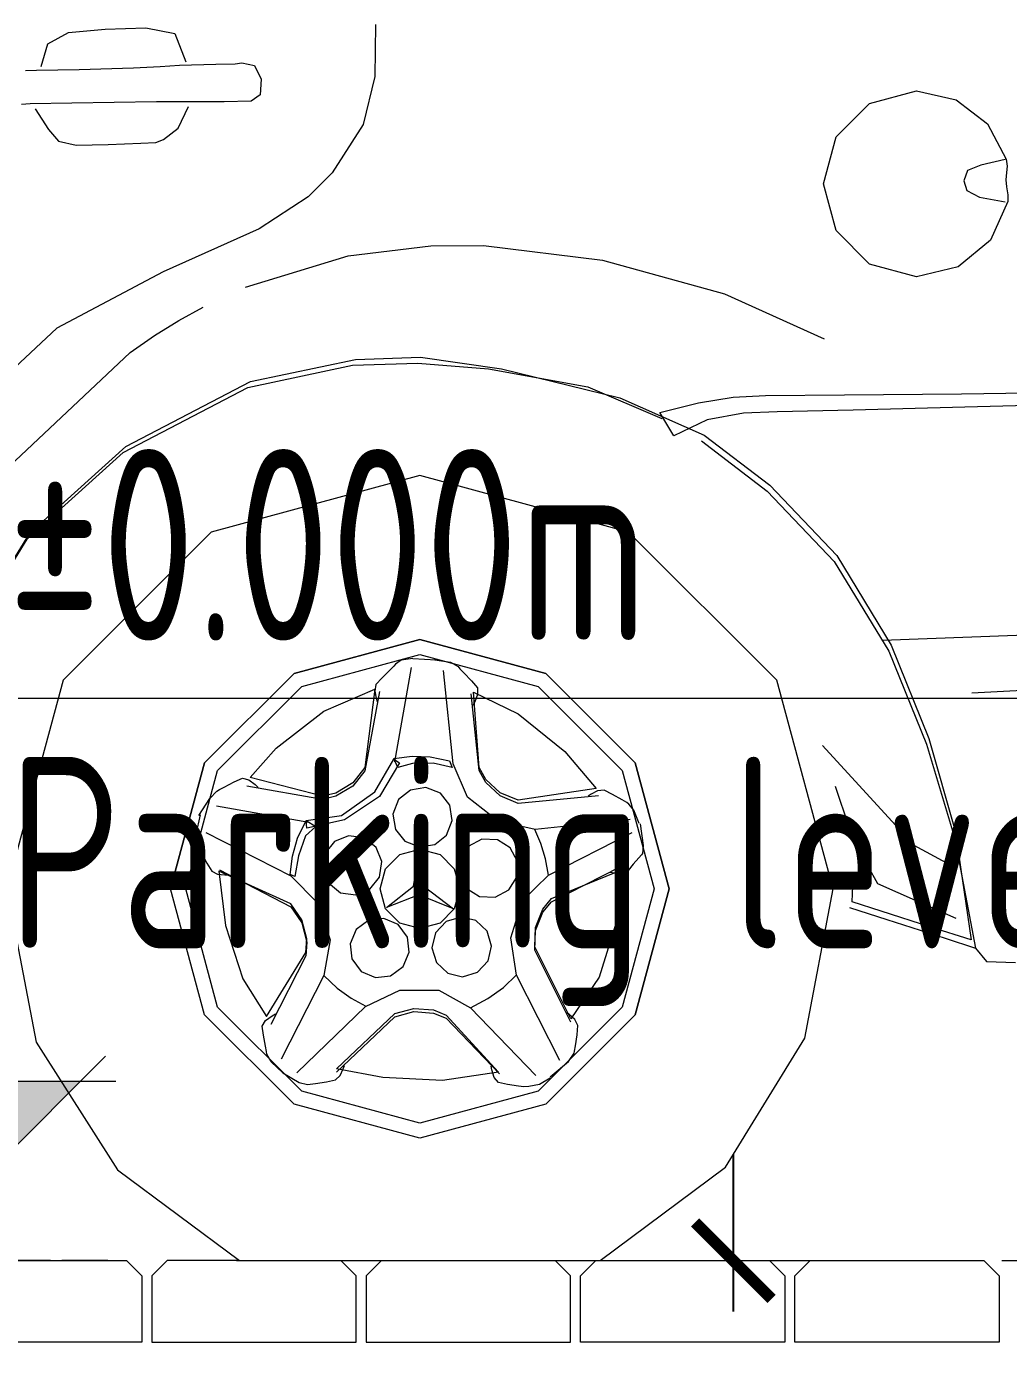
# Model space of a CAD drawing. Header units: millimetres. Extents: x -6181 to 191287, y -8583 to 23546.
# Drawn here: x 176480 to 177442, y -90 to 1209 of the extents above; entities that cross this region are included whole.
import ezdxf

# ---------------------------------------------------------------- set-up
doc = ezdxf.new("R2010")
doc.units = ezdxf.units.MM
doc.header["$MEASUREMENT"] = 0
doc.linetypes.add('1735-DT-5BR-SEC_CC$0$DASHED', pattern=[0.75, 0.5, -0.25])
doc.linetypes.add('ACAD_ISO02W100', pattern=[15, 12, -3])
doc.layers.add('00--ORIGIN POINT', color=200, linetype='Continuous', lineweight=20, plot=False)
for name, color, linetype, lineweight in [('07--DIM-2', 2, 'Continuous', 25), ('1735-DT-5BR-SEC_CC$0$06--LINE-0', 8, 'Continuous', 13), ('1735-DT-5BR-SEC_CC$0$07--DIM-2', 2, 'Continuous', 25), ('1735-DT-5BR-SEC_CC$0$Q--BLOCPAVING', 9, 'Continuous', 18), ('1735-DT-5BR-SEC_CC$0$W--ELV-1', 250, '1735-DT-5BR-SEC_CC$0$DASHED', 9), ('1735-DT-5BR-SEC_CC$0$Z--CAR', 251, 'Continuous', 9), ('1735-DT-5BR-SEC_CC$0$Z--WIPEOUT', 255, 'Continuous', 5), ('W--ELEV-2', 7, 'Continuous', 20)]:
    doc.layers.add(name, color=color, linetype=linetype, lineweight=lineweight)
doc.styles.add('1735-DT-5BR-SEC_CC$0$ROMANS-TITLE', font='ROMANS.shx', dxfattribs={"width": 0.75})
doc.styles.add('ISO', font='isocp2.shx', dxfattribs={"width": 0.8})
doc.dimstyles.new('1-100_AR', dxfattribs={"dimtxt": 200, "dimasz": 100, "dimexe": 100, "dimexo": 100, "dimgap": 0, "dimtad": 0, "dimdec": 0, "dimzin": 12, "dimdsep": 46, "dimtxsty": 'ISO', "dimblk": 'ARCHTICK', "dimcen": 100, "dimdle": 100, "dimclrd": 8, "dimclre": 9, "dimclrt": 2, "dimadec": 0, "dimazin": 0, "dimtfac": 1, "dimtdec": 0, "dimtmove": 0, "dimatfit": 2, "dimldrblk": 'ARCHTICK', "dimfxl": 1, "dimtvp": 0.75, "dimtolj": 1, "dimtzin": 12, "dimlwd": 9, "dimlwe": 9, "dimarcsym": 0})
doc.dimstyles.new('1735-DT-5BR-SEC_CC$0$1-50', dxfattribs={"dimscale": 50, "dimtxt": 2, "dimasz": 1.5, "dimexe": 1, "dimexo": 1, "dimgap": 1, "dimtad": 1, "dimdec": 0, "dimdsep": 46, "dimtxsty": '1735-DT-5BR-SEC_CC$0$ROMANS-TITLE', "dimblk": '1735-DT-5BR-SEC_CC$0$_ArchTick', "dimcen": 1, "dimdle": 1, "dimclrd": 9, "dimclre": 9, "dimclrt": 2, "dimazin": 2, "dimtfac": 1, "dimtdec": 0, "dimtmove": 1, "dimatfit": 0, "dimldrblk": '1735-DT-5BR-SEC_CC$0$Leader Aero', "dimfxl": 1, "dimtolj": 1, "dimtzin": 0, "dimarcsym": 0})

# ---------------------------------------------------------------- blocks, each defined once
blk = doc.blocks.new('1735-DT-5BR-SEC_CC$0$_ArchTick')
at = {"color": 0, "const_width": 0.15}
blk.add_lwpolyline([(-0.5, -0.5), (0.5, 0.5)], dxfattribs=at)
blk = doc.blocks.new('*D322')
at = {"layer": '1735-DT-5BR-SEC_CC$0$07--DIM-2', "color": 9, "lineweight": -2, "transparency": 16777216}
blk.add_line((177172.4, 450, 0), (177172.4, -50, 0), dxfattribs=at)
at = {"layer": 'Defpoints', "color": 0, "transparency": 16777216}
for p in [(177172.4, 400, 0), (177172.4, 0, 0), (177172.4, 0, 0)]:
    blk.add_point(p, dxfattribs=at)
at = {"layer": '1735-DT-5BR-SEC_CC$0$07--DIM-2', "color": 9, "lineweight": -2, "transparency": 16777216, "xscale": 75, "yscale": 75, "zscale": 75}
for p, rotation in [((177172.4, 400, 0), 90), ((177172.4, 0, 0), 270)]:
    blk.add_blockref('1735-DT-5BR-SEC_CC$0$_ArchTick', p, dxfattribs=dict(at, rotation=rotation))
at = {"layer": '1735-DT-5BR-SEC_CC$0$07--DIM-2', "color": 2, "transparency": 16777216, "insert": (177072.4, 200, 0), "char_height": 100, "attachment_point": 5, "rotation": 90, "style": '1735-DT-5BR-SEC_CC$0$ROMANS-TITLE'}
blk.add_mtext('\\A1;400', dxfattribs=at)
blk = doc.blocks.new('1735-DT-5BR-SEC_CC$0$Leader Aero')
at = {"ltscale": 0.03}
blk.add_line((-1.414, 0), (0, 0), dxfattribs=at)
at = {"ltscale": 0.03, "const_width": 0.1}
blk.add_lwpolyline([(-0.707, 0.707), (0, 0), (-0.707, -0.707)], dxfattribs=at)
blk = doc.blocks.new('1735-DT-5BR-SEC_CC$0$A$C0A892E0C')
blk.add_wipeout([(-53.075, 0.002), (-59.387, 0.002), (-61.518, 1.586), (-62.937, 3.816), (-63.235, 4.965), (-64.672, 5.612), (-67.98, 5.555), (-69.037, 5.715), (-72.39, 8.03), (-72.793, 8.631), (-73.007, 9.673), (-72.434, 10.78), (-72.357, 12.492), (-71.738, 13.364), (-71.442, 14.504), (-70.978, 15.686), (-70.725, 17.205), (-70.345, 18.175), (-68.932, 19.524), (-65.439, 20.652), (-56.997, 22.525), (-52.586, 23.364), (-50.435, 23.638), (-47.938, 23.95), (-47.843, 24.381), (-47.816, 24.907), (-47.768, 25.09), (-47.683, 25.102), (-47.298, 24.799), (-47.193, 24.896), (-46.991, 24.956), (-46.649, 24.967), (-41.09, 28.539), (-36.335, 31.507), (-34.389, 32.482), (-29.685, 33.635), (-25.443, 34.43), (-12.849, 35.128), (-6.207, 35.16), (0.656, 34.96), (3.027, 34.842), (6.201, 33.998), (9.295, 33.214), (10.17, 32.869), (10.788, 32.303), (13.069, 29.102), (15.396, 24.277), (16.711, 21.226), (16.928, 19.589), (17.284, 12.261), (17.924, 10.985), (18.511, 10.333), (18.564, 10.1), (17.613, 7.545), (16.084, 6.401), (11.204, 5.352), (9.902, 5.23), (6.727, 3.885), (6.727, 3.885), (5.34, 1.634), (3.153, 0), (-3.153, 0), (-5.287, 1.586), (-6.706, 3.816), (-8.422, 4.492), (-10.39, 4.437), (-13.604, 4.527), (-14.762, 4.656), (-16.892, 5.319), (-43.877, 5.073), (-48.988, 5.223), (-49.504, 3.885), (-50.891, 1.634)]).dxf.layer = '1735-DT-5BR-SEC_CC$0$Z--WIPEOUT'
at = {"flags": 128}
for points in [[(-0.775, 21.604), (-0.785, 20.692)], [(-6.504, 21.261), (-6.139, 21.463)], [(-6.139, 21.463), (-5.502, 21.52)], [(-5.502, 21.52), (-4.788, 21.546)], [(-4.788, 21.546), (-4.281, 21.445)], [(-4.281, 21.445), (-4.088, 20.95)], [(-6.62, 20.866), (-6.504, 21.261)], [(-5.007, 20.844), (-4.539, 20.869)], [(-4.539, 20.869), (-4.199, 20.889)], [(-4.199, 20.889), (-3.567, 20.907)], [(-3.567, 20.907), (-3.227, 20.914)], [(-3.227, 20.914), (-3.11, 20.929)], [(-3.11, 20.929), (-2.893, 20.886)], [(-2.893, 20.886), (-2.776, 20.648)], [(-6.893, 20.796), (-6.703, 20.804)], [(-6.703, 20.804), (-5.957, 20.817)], [(-5.957, 20.817), (-5.007, 20.844)], [(-2.776, 20.648), (-2.791, 20.372)], [(-0.785, 20.692), (-0.991, 19.851)], [(7.858, 20.222), (8.678, 20.444)], [(8.678, 20.444), (9.375, 20.287)], [(-6.813, 20.213), (-6.965, 20.203)], [(-6.085, 20.227), (-6.813, 20.213)], [(-4.604, 20.249), (-6.085, 20.227)], [(-3.421, 20.25), (-4.604, 20.249)], [(-4.222, 19.79), (-4.046, 20.17)], [(-2.95, 20.261), (-3.421, 20.25)], [(-2.791, 20.372), (-2.95, 20.261)], [(7.275, 19.639), (7.858, 20.222)], [(9.375, 20.287), (9.922, 19.864)], [(-6.726, 20.127), (-6.488, 19.766)], [(-6.488, 19.766), (-6.316, 19.56)], [(-4.482, 19.593), (-4.222, 19.79)], [(-0.991, 19.851), (-1.535, 19.009)], [(9.922, 19.864), (10.245, 19.248)], [(-6.316, 19.56), (-6.008, 19.494)], [(-6.008, 19.494), (-5.45, 19.505)], [(-5.45, 19.505), (-4.878, 19.526)], [(-4.878, 19.526), (-4.616, 19.537)], [(-4.616, 19.537), (-4.482, 19.593)], [(7.053, 18.819), (7.275, 19.639)], [(10.229, 19.241), (9.804, 19.141)], [(10.245, 19.248), (10.261, 19.127)], [(-1.535, 19.009), (-1.953, 18.588)], [(9.573, 19.05), (9.504, 18.872)], [(9.804, 19.141), (9.573, 19.05)], [(10.251, 19.016), (10.242, 18.886)], [(10.261, 19.127), (10.251, 19.016)], [(7.275, 17.999), (7.053, 18.819)], [(9.504, 18.872), (9.56, 18.698)], [(10.242, 18.886), (10.254, 18.763)], [(-1.953, 18.588), (-2.811, 18.029)], [(9.56, 18.698), (9.778, 18.585)], [(9.778, 18.585), (10.229, 18.502)], [(10.254, 18.763), (10.273, 18.626)], [(10.273, 18.626), (10.273, 18.506)], [(10.273, 18.506), (9.97, 17.834)], [(-2.811, 18.029), (-4.489, 17.279)], [(7.858, 17.416), (7.275, 17.999)], [(-1.253, 17.557), (0.191, 17.736)], [(0.191, 17.736), (1.113, 17.741)], [(1.113, 17.741), (3.194, 17.483)], [(9.97, 17.834), (9.41, 17.368)], [(-3.047, 17.011), (-1.253, 17.557)], [(3.194, 17.483), (5.326, 16.896)], [(8.678, 17.194), (7.858, 17.416)], [(-4.489, 17.279), (-6.344, 16.293)], [(9.41, 17.368), (8.678, 17.194)], [(5.326, 16.896), (7.064, 16.108)], [(-4.212, 16.43), (-3.789, 16.664)], [(-6.344, 16.293), (-7.726, 15.008)], [(-4.637, 16.165), (-4.212, 16.43)], [(-5.065, 15.868), (-4.637, 16.165)], [(-7.174, 13.881), (-5.065, 15.868)], [(-1.128, 15.749), (0.01, 15.788)], [(0.01, 15.788), (1.427, 15.585)], [(-3.007, 15.26), (-1.175, 15.646)], [(-2.96, 15.363), (-1.128, 15.749)], [(-1.175, 15.646), (-0.037, 15.686)], [(-0.037, 15.686), (1.199, 15.584)], [(1.199, 15.584), (2.933, 15.267)], [(1.427, 15.585), (3.496, 15.08)], [(-5.139, 14.227), (-2.96, 15.363)], [(-5.185, 14.124), (-3.007, 15.26)], [(2.933, 15.267), (4.226, 14.715)], [(3.496, 15.08), (4.969, 14.427)], [(4.871, 14.992), (5.473, 15.089)], [(5.473, 15.089), (6.04, 15.12)], [(6.04, 15.12), (7.422, 15.13)], [(7.422, 15.13), (9.467, 15.15)], [(9.467, 15.15), (10.631, 15.162)], [(4.195, 14.82), (4.871, 14.992)], [(6.245, 14.835), (5.654, 14.81)], [(7.574, 14.862), (6.245, 14.835)], [(9.522, 14.914), (7.574, 14.862)], [(10.632, 14.943), (9.522, 14.914)], [(4.441, 14.411), (4.195, 14.82)], [(5.021, 14.691), (4.441, 14.411)], [(5.654, 14.81), (5.021, 14.691)], [(4.969, 14.427), (6.117, 13.55)], [(-6.814, 12.711), (-5.139, 14.227)], [(4.922, 14.324), (6.07, 13.448)], [(-6.861, 12.608), (-5.185, 14.124)], [(0, 13.718), (-3.645, 12.732)], [(3.645, 12.732), (0, 13.718)], [(6.07, 13.448), (7.241, 12.219)], [(6.117, 13.55), (7.288, 12.322)], [(-7.997, 10.768), (-6.861, 12.608)], [(-7.95, 10.871), (-6.814, 12.711)], [(-3.645, 12.732), (-6.235, 10.142)], [(6.236, 10.142), (3.645, 12.732)], [(7.288, 12.322), (8.239, 10.755)], [(7.241, 12.219), (8.193, 10.653)], [(8.087, 10.843), (17.139, 11.18)], [(0, 10.854), (-2.199, 10.259)], [(-2.199, 10.259), (0, 10.854)], [(2.199, 10.259), (0, 10.854)], [(0, 10.854), (2.199, 10.259)], [(8.239, 10.755), (8.896, 9.127)], [(-2.066, 10.032), (0, 10.591)], [(-0.328, 10.492), (-0.427, 10.424)], [(-0.126, 10.522), (-0.328, 10.492)], [(-0.126, 10.522), (0.285, 10.501)], [(0, 10.591), (2.066, 10.032)], [(0.264, 10.501), (0.537, 10.459)], [(0.537, 10.459), (0.667, 10.382)], [(8.193, 10.653), (8.854, 9.024)], [(-2.199, 10.259), (-3.762, 8.696)], [(-3.762, 8.696), (-2.199, 10.259)], [(-0.521, 10.322), (-0.66, 10.186)], [(-0.453, 10.387), (-0.521, 10.322)], [(-0.427, 10.424), (-0.453, 10.387)], [(-0.15, 10.365), (-0.441, 8.719)], [(0.582, 8.68), (0.411, 10.313)], [(0.667, 10.382), (0.701, 10.341)], [(0.701, 10.341), (0.767, 10.274)], [(0.767, 10.274), (0.901, 10.133)], [(3.762, 8.696), (2.199, 10.259)], [(2.199, 10.259), (3.762, 8.696)], [(9.647, 9.924), (18.498, 10.39)], [(-6.235, 10.142), (-7.221, 6.497)], [(-3.535, 8.563), (-2.066, 10.032)], [(-1.681, 9.604), (-0.786, 9.984)], [(-0.786, 9.984), (-0.96, 8.616)], [(-0.768, 10.067), (-0.788, 9.953)], [(-0.66, 10.186), (-0.768, 10.067)], [(0.901, 10.133), (1.004, 10.01)], [(1.004, 10.01), (1.009, 9.893)], [(2.066, 10.032), (3.535, 8.563)], [(7.222, 6.497), (6.236, 10.142)], [(-0.704, 9.943), (-0.96, 8.561)], [(-0.788, 9.953), (-0.765, 9.828)], [(-0.765, 9.828), (-0.747, 9.769)], [(1.034, 8.562), (0.894, 9.903)], [(0.958, 9.764), (0.926, 9.703)], [(1.034, 8.616), (0.936, 9.932)], [(0.936, 9.932), (1.715, 9.555)], [(1.009, 9.893), (0.958, 9.764)], [(-2.513, 8.958), (-1.681, 9.604)], [(1.715, 9.555), (2.533, 8.896)], [(8.896, 9.127), (9.356, 7.509)], [(-2.968, 8.445), (-2.513, 8.958)], [(-0.456, 8.772), (-0.137, 8.814)], [(-0.137, 8.814), (0.178, 8.801)], [(2.533, 8.896), (3.083, 8.253)], [(7.037, 9), (8.631, 7.259)], [(8.854, 9.024), (9.346, 7.394)], [(-3.762, 8.696), (-4.357, 6.497)], [(-4.357, 6.497), (-3.762, 8.696)], [(-0.96, 8.616), (-1.173, 8.349)], [(-0.788, 8.19), (-0.456, 8.761)], [(-0.357, 8.699), (-0.707, 8.11)], [(-0.388, 8.617), (-0.456, 8.772)], [(-0.456, 8.761), (-0.357, 8.699)], [(-0.128, 8.69), (-0.388, 8.617)], [(0.232, 8.691), (-0.128, 8.69)], [(0.178, 8.801), (0.517, 8.733)], [(0.565, 8.618), (0.232, 8.691)], [(0.517, 8.733), (0.565, 8.618)], [(0.831, 8.098), (0.582, 8.68)], [(1.151, 8.408), (1.034, 8.616)], [(4.357, 6.497), (3.762, 8.696)], [(3.762, 8.696), (4.357, 6.497)], [(-4.093, 6.497), (-3.535, 8.563)], [(-3.419, 8.275), (-3.247, 8.365)], [(-3.247, 8.365), (-3.1, 8.431)], [(-3.1, 8.431), (-2.987, 8.402)], [(-2.987, 8.402), (-2.877, 8.319)], [(-1.7, 8.114), (-2.968, 8.445)], [(-1.173, 8.349), (-1.468, 8.17)], [(-0.96, 8.561), (-1.173, 8.294)], [(1.151, 8.354), (1.034, 8.562)], [(1.405, 8.174), (1.151, 8.408)], [(1.405, 8.12), (1.151, 8.354)], [(3.535, 8.563), (4.094, 6.497)], [(-3.67, 8.074), (-3.546, 8.202)], [(-3.546, 8.202), (-3.502, 8.23)], [(-3.502, 8.23), (-3.419, 8.275)], [(-1.7, 8.059), (-3.027, 8.294)], [(-2.877, 8.319), (-2.827, 8.27)], [(-1.468, 8.17), (-1.7, 8.114)], [(-1.468, 8.115), (-1.7, 8.059)], [(-1.173, 8.294), (-1.468, 8.115)], [(-1.368, 7.78), (-0.788, 8.19)], [(-0.707, 8.11), (-1.316, 7.702)], [(-0.165, 8.223), (-0.371, 8.057)], [(0.104, 8.265), (-0.165, 8.223)], [(0.358, 8.166), (0.104, 8.265)], [(0.524, 7.96), (0.358, 8.166)], [(1.719, 8.044), (1.405, 8.174)], [(1.719, 7.989), (1.405, 8.12)], [(3.083, 8.253), (1.719, 8.044)], [(3.119, 8.124), (1.719, 7.989)], [(2.991, 8.151), (2.939, 8.117)], [(3.105, 8.207), (2.991, 8.151)], [(3.22, 8.219), (3.105, 8.207)], [(3.364, 8.148), (3.22, 8.219)], [(3.533, 8.052), (3.364, 8.148)], [(7.256, 8.289), (7.498, 7.581)], [(-3.861, 7.779), (-3.67, 8.074)], [(-1.938, 7.657), (-3.555, 7.944)], [(-0.371, 8.057), (-0.47, 7.803)], [(0.566, 7.691), (0.524, 7.96)], [(1.368, 7.677), (0.831, 8.098)], [(3.615, 8.004), (3.533, 8.052)], [(3.654, 7.978), (3.615, 8.004)], [(3.741, 7.872), (3.654, 7.978)], [(-3.84, 7.789), (-3.914, 7.454)], [(-2.138, 7.38), (-1.99, 7.689)], [(-1.99, 7.689), (-1.368, 7.78)], [(-1.99, 7.689), (-1.816, 7.586)], [(-1.973, 7.555), (-1.99, 7.689)], [(-1.316, 7.702), (-1.973, 7.555)], [(-0.47, 7.803), (-0.427, 7.534)], [(0.467, 7.437), (0.566, 7.691)], [(2.015, 7.534), (1.368, 7.677)], [(3.677, 7.707), (2.015, 7.534)], [(3.83, 7.641), (3.741, 7.872)], [(-3.914, 7.454), (-3.884, 7.262)], [(-3.743, 7.484), (-2.254, 6.725)], [(-1.997, 7.424), (-2.122, 7.074)], [(-1.816, 7.586), (-1.997, 7.424)], [(-1.246, 7.425), (-1.491, 7.327)], [(-0.976, 7.387), (-1.246, 7.425)], [(-0.427, 7.534), (-0.262, 7.328)], [(0.261, 7.272), (0.467, 7.437)], [(2.116, 7.289), (2.006, 7.533)], [(2.247, 6.737), (3.71, 7.481)], [(3.851, 7.631), (3.903, 7.252)], [(7.498, 7.581), (7.831, 6.896)], [(9.356, 7.509), (9.633, 5.605)], [(-3.884, 7.262), (-3.852, 7.201)], [(-3.852, 7.201), (-3.81, 7.117)], [(-2.226, 7.067), (-2.138, 7.38)], [(-1.491, 7.327), (-1.66, 7.114)], [(-0.763, 7.218), (-0.976, 7.387)], [(-0.665, 6.973), (-0.763, 7.218)], [(-0.351, 7.098), (0, 7.193)], [(-0.262, 7.328), (-0.008, 7.229)], [(-0.008, 7.229), (0.261, 7.272)], [(0, 7.193), (0.352, 7.098)], [(0.842, 7.239), (0.701, 7.015)], [(1.083, 7.367), (0.842, 7.239)], [(1.355, 7.355), (1.083, 7.367)], [(1.578, 7.215), (1.355, 7.355)], [(1.706, 6.974), (1.578, 7.215)], [(2.197, 7.021), (2.116, 7.289)], [(3.903, 7.252), (3.89, 7.113)], [(8.631, 7.259), (9.342, 6.876)], [(9.346, 7.394), (9.712, 5.462)], [(-3.81, 7.117), (-3.721, 6.944)], [(-2.27, 6.749), (-2.226, 7.067)], [(-2.122, 7.074), (-2.185, 6.715)], [(-1.66, 7.114), (-1.698, 6.844)], [(-0.703, 6.703), (-0.665, 6.973)], [(-0.601, 6.848), (-0.351, 7.098)], [(-0.109, 6.542), (-0.014, 7.137)], [(-0.014, 7.137), (0.073, 6.539)], [(0.352, 7.098), (0.601, 6.848)], [(0.701, 7.015), (0.69, 6.743)], [(1.695, 6.702), (1.706, 6.974)], [(2.245, 6.736), (2.197, 7.021)], [(3.825, 7.04), (3.726, 6.926)], [(3.872, 7.093), (3.825, 7.04)], [(3.89, 7.113), (3.872, 7.093)], [(-3.721, 6.944), (-3.638, 6.806)], [(-3.638, 6.806), (-3.536, 6.754)], [(-3.536, 6.754), (-3.409, 6.739)], [(-3.512, 6.803), (-3.398, 5.858)], [(-2.255, 6.236), (-3.512, 6.803)], [(-3.501, 6.831), (-2.255, 6.182)], [(-3.409, 6.739), (-3.347, 6.739)], [(-2.185, 6.715), (-2.27, 6.749)], [(-2.254, 6.725), (-1.79, 6.252)], [(-1.698, 6.844), (-1.6, 6.599)], [(-0.696, 6.497), (-0.601, 6.848)], [(0.601, 6.848), (0.697, 6.497)], [(0.69, 6.743), (0.818, 6.503)], [(1.792, 6.295), (2.247, 6.737)], [(2.298, 6.272), (3.5, 6.883)], [(2.298, 6.327), (3.511, 6.825)], [(3.394, 6.773), (3.325, 6.782)], [(3.533, 6.773), (3.394, 6.773)], [(3.511, 6.825), (3.453, 5.983)], [(3.64, 6.818), (3.533, 6.773)], [(3.726, 6.926), (3.64, 6.818)], [(7.831, 6.896), (8, 6.588)], [(-7.221, 6.497), (-6.706, 3.816)], [(-3.762, 4.298), (-4.357, 6.497)], [(-3.535, 4.431), (-4.093, 6.497)], [(-1.6, 6.599), (-1.387, 6.43)], [(-1.117, 6.391), (-0.872, 6.49)], [(-0.872, 6.49), (-0.703, 6.703)], [(-0.601, 6.145), (-0.696, 6.497)], [(-0.582, 6.17), (-0.109, 6.542)], [(0.073, 6.539), (0.585, 6.145)], [(0.697, 6.497), (0.601, 6.145)], [(0.818, 6.503), (1.041, 6.362)], [(1.554, 6.478), (1.695, 6.702)], [(4.094, 6.497), (3.535, 4.431)], [(3.762, 4.298), (4.357, 6.497)], [(4.357, 6.497), (3.762, 4.298)], [(6.727, 3.885), (7.222, 6.497)], [(7.565, 6.672), (7.197, 6.588)], [(7.561, 6.411), (7.564, 6.546)], [(7.564, 6.546), (7.565, 6.672)], [(8, 6.588), (9.367, 5.987)], [(-1.387, 6.43), (-1.117, 6.391)], [(-0.016, 6.392), (-0.582, 6.17)], [(0.585, 6.145), (-0.016, 6.392)], [(1.041, 6.362), (1.313, 6.351)], [(1.313, 6.351), (1.554, 6.478)], [(1.592, 5.642), (1.792, 6.295)], [(2.146, 6.143), (2.298, 6.327)], [(2.146, 6.088), (2.298, 6.272)], [(7.554, 6.271), (7.561, 6.411)], [(8.064, 6.108), (7.554, 6.271)], [(-2.062, 5.955), (-2.255, 6.236)], [(-2.255, 6.182), (-2.062, 5.901)], [(-1.79, 6.252), (-1.569, 5.607)], [(-0.351, 5.896), (-0.601, 6.145)], [(0.601, 6.145), (0.352, 5.896)], [(2.019, 5.822), (2.146, 6.143)], [(2.019, 5.767), (2.146, 6.088)], [(7.507, 6.169), (8.161, 5.959)], [(8.931, 5.83), (8.064, 6.108)], [(-3.398, 5.858), (-3.094, 4.923)], [(-1.976, 5.621), (-2.062, 5.955)], [(-2.062, 5.901), (-1.976, 5.566)], [(-0.894, 5.947), (-1.113, 5.784)], [(-0.632, 5.978), (-0.894, 5.947)], [(-0.381, 5.871), (-0.632, 5.978)], [(-0.218, 5.653), (-0.381, 5.871)], [(0, 5.801), (-0.351, 5.896)], [(0.352, 5.896), (0, 5.801)], [(0.458, 5.925), (0.272, 5.726)], [(0.719, 6.003), (0.458, 5.925)], [(0.976, 5.943), (0.719, 6.003)], [(1.175, 5.757), (0.976, 5.943)], [(2.01, 5.481), (2.019, 5.822)], [(3.453, 5.983), (3.132, 4.952)], [(8.161, 5.959), (9.181, 5.632)], [(9.633, 5.605), (8.931, 5.83)], [(-1.991, 5.383), (-1.976, 5.621)], [(-1.976, 5.566), (-1.991, 5.328)], [(-1.569, 5.607), (-1.677, 4.982)], [(-1.113, 5.784), (-1.219, 5.534)], [(-0.187, 5.39), (-0.218, 5.653)], [(0.272, 5.726), (0.211, 5.468)], [(1.253, 5.496), (1.175, 5.757)], [(1.69, 4.987), (1.592, 5.642)], [(2.01, 5.427), (2.019, 5.767)], [(9.181, 5.632), (9.712, 5.462)], [(-2.679, 4.267), (-1.991, 5.383)], [(-1.219, 5.534), (-1.188, 5.271)], [(-0.294, 5.14), (-0.187, 5.39)], [(0.211, 5.468), (0.29, 5.208)], [(1.193, 5.238), (1.253, 5.496)], [(2.637, 4.223), (2.01, 5.481)], [(2.637, 4.168), (2.01, 5.427)], [(9.712, 5.462), (9.902, 5.23)], [(-1.991, 5.328), (-2.604, 4.127)], [(-1.188, 5.271), (-1.025, 5.053)], [(-0.512, 4.977), (-0.294, 5.14)], [(0.29, 5.208), (0.488, 5.022)], [(1.007, 5.039), (1.193, 5.238)], [(9.902, 5.23), (10.408, 5.209)], [(-3.094, 4.923), (-2.679, 4.267)], [(-1.677, 4.982), (-2.423, 3.52)], [(-1.676, 4.984), (-1.448, 4.764)], [(-1.025, 5.053), (-0.775, 4.946)], [(-0.775, 4.946), (-0.512, 4.977)], [(0.488, 5.022), (0.746, 4.961)], [(0.746, 4.961), (1.007, 5.039)], [(1.459, 4.772), (1.686, 4.995)], [(2.448, 3.498), (1.69, 4.987)], [(3.132, 4.952), (2.637, 4.223)], [(-1.448, 4.764), (-1.201, 4.584)], [(-0.949, 4.44), (-0.351, 4.725)], [(-0.351, 4.725), (0.331, 4.724)], [(0.331, 4.724), (0.886, 4.419)], [(1.19, 4.578), (1.459, 4.772)], [(-2.066, 2.962), (-3.535, 4.431)], [(-2.152, 3.279), (-0.949, 4.44)], [(-1.201, 4.584), (-0.943, 4.445)], [(-0.436, 4.317), (-0.107, 4.408)], [(-0.107, 4.408), (0.237, 4.38)], [(0.885, 4.42), (1.19, 4.578)], [(0.886, 4.419), (2.026, 3.237)], [(3.535, 4.431), (2.066, 2.962)], [(-2.199, 2.735), (-3.762, 4.298)], [(-2.755, 4.097), (-2.696, 4.197)], [(-2.696, 4.197), (-2.583, 4.278)], [(-2.583, 4.278), (-2.522, 4.312)], [(-1.456, 3.349), (-0.436, 4.317)], [(-1.456, 3.295), (-0.436, 4.262)], [(-0.436, 4.262), (-0.107, 4.353)], [(-0.107, 4.353), (0.237, 4.325)], [(0.237, 4.38), (0.457, 4.288)], [(0.237, 4.325), (0.457, 4.234)], [(0.457, 4.288), (1.374, 3.291)], [(0.457, 4.234), (1.393, 3.263)], [(2.199, 2.735), (3.762, 4.298)], [(3.762, 4.298), (2.199, 2.735)], [(2.616, 4.297), (2.566, 4.333)], [(2.71, 4.211), (2.616, 4.297)], [(2.762, 4.108), (2.71, 4.211)], [(-2.736, 3.938), (-2.755, 4.097)], [(2.719, 3.756), (2.747, 3.948)], [(2.747, 3.948), (2.762, 4.108)], [(-6.706, 3.816), (-5.287, 1.586)], [(-2.7, 3.747), (-2.736, 3.938)], [(-2.681, 3.654), (-2.7, 3.747)], [(2.703, 3.663), (2.719, 3.756)], [(5.34, 1.634), (6.727, 3.885)], [(-2.673, 3.605), (-2.681, 3.654)], [(-2.6, 3.474), (-2.673, 3.605)], [(2.279, 3.21), (2.595, 3.482)], [(2.595, 3.482), (2.696, 3.623)], [(2.696, 3.623), (2.703, 3.663)], [(-2.395, 3.284), (-2.6, 3.474)], [(-2.395, 3.284), (-2.112, 3.11)], [(-0.649, 3.199), (-1.456, 3.349)], [(-1.394, 3.237), (-1.339, 3.352)], [(-1.339, 3.352), (-1.319, 3.411)], [(1.374, 3.291), (0.394, 3.148)], [(1.257, 3.332), (1.245, 3.4)], [(1.297, 3.2), (1.257, 3.332)], [(-2.112, 3.11), (-1.963, 3.075)], [(-1.963, 3.075), (-1.92, 3.084)], [(-1.92, 3.084), (-1.826, 3.096)], [(-1.826, 3.096), (-1.634, 3.124)], [(-1.634, 3.124), (-1.477, 3.158)], [(-1.477, 3.158), (-1.394, 3.237)], [(0.394, 3.148), (-0.649, 3.199)], [(1.372, 3.11), (1.297, 3.2)], [(1.529, 3.077), (1.372, 3.11)], [(1.721, 3.048), (1.529, 3.077)], [(1.815, 3.036), (1.721, 3.048)], [(1.902, 3.041), (1.815, 3.036)], [(2.093, 3.079), (1.902, 3.041)], [(2.279, 3.189), (2.093, 3.079)], [(0, 2.403), (-2.066, 2.962)], [(2.066, 2.962), (0, 2.403)], [(0, 2.14), (-2.199, 2.735)], [(2.199, 2.735), (0, 2.14)], [(3.153, 0), (5.34, 1.634)], [(-5.287, 1.586), (-3.153, 0)], [(-3.156, 0.002), (3.156, 0.002)], [(-3.153, 0), (3.153, 0)]]:
    blk.add_lwpolyline(points, dxfattribs=at)
blk = doc.blocks.new('_ArchTick')
at = {"color": 0, "const_width": 0.15}
blk.add_lwpolyline([(-0.5, -0.5), (0.5, 0.5)], dxfattribs=at)
blk = doc.blocks.new('*D122')
at = {"layer": '07--DIM-2', "color": 9, "lineweight": 9, "transparency": 16777216}
for p, q in [((170393.1, 320), (170393.1, -2088.7)), ((178392.8, -100), (178392.8, -2088.7))]:
    blk.add_line(p, q, dxfattribs=at)
at = {"layer": '07--DIM-2', "color": 8, "lineweight": 9, "transparency": 16777216}
blk.add_line((170293.1, -1988.7), (178492.8, -1988.7), dxfattribs=at)
at = {"layer": 'Defpoints', "color": 0, "transparency": 16777216}
for p in [(170393.1, 420), (178392.8, 0, 0), (178392.8, -1988.7)]:
    blk.add_point(p, dxfattribs=at)
at = {"layer": '07--DIM-2', "color": 8, "lineweight": 9, "transparency": 16777216, "xscale": 100, "yscale": 100, "zscale": 100, "rotation": 180}
blk.add_blockref('_ArchTick', (170393.1, -1988.7), dxfattribs=at)
at = {"layer": '07--DIM-2', "color": 8, "lineweight": 9, "transparency": 16777216, "xscale": 100, "yscale": 100, "zscale": 100}
blk.add_blockref('_ArchTick', (178392.8, -1988.7), dxfattribs=at)
at = {"layer": '07--DIM-2', "color": 2, "transparency": 16777216, "insert": (174392.9, -1838.7), "char_height": 200, "attachment_point": 5, "style": 'ISO'}
blk.add_mtext('\\A1;8000', dxfattribs=at)
blk = doc.blocks.new('*U5')
at = {"color": 2}
for p, q in [((0, 875), (0, -46)), ((1502.9, 734.4), (-140.6, 734.4)), ((0, 0), (-266.9, 266.9)), ((266.9, 266.9), (0, 0)), ((-280.4, 234.4), (280.4, 234.4))]:
    blk.add_line(p, q, dxfattribs=at)
blk.add_solid([(0, 234.4), (234.4, 234.4), (0, 0), (234.4, 234.4)], dxfattribs=at)
at = {"layer": '00--ORIGIN POINT', "linetype": 'ACAD_ISO02W100', "ltscale": 5}
blk.add_line((270, 0), (-270, 0), dxfattribs=at)
at = {"style": 'ISO', "width": 0.8}
for tag, p in [('LEVEL', (225.4, 781.7)), ('FLOOR', (225.4, 406.4))]:
    blk.add_attdef(tag, p, '', height=250, dxfattribs=at)
blk = doc.blocks.new('1735-DT-5BR-SEC_CC')
at = {"layer": '1735-DT-5BR-SEC_CC$0$06--LINE-0', "ltscale": 25, "elevation": 0}
blk.add_lwpolyline([(177517.8, 2400), (176917.8, 2400), (176917.8, 400), (177517.8, 400)], close=True, dxfattribs=at)
at = {"layer": '1735-DT-5BR-SEC_CC$0$Q--BLOCPAVING', "elevation": 0}
for points in [[(176392.8, -80), (176392.8, -15), (176407.8, 0), (176577.8, 0), (176592.8, -15), (176592.8, -80)], [(176802.8, -80), (176802.8, -15), (176787.8, 0), (176617.8, 0), (176602.8, -15), (176602.8, -80)], [(177012.8, -80), (177012.8, -15), (176997.8, 0), (176827.8, 0), (176812.8, -15), (176812.8, -80)], [(177022.8, -80), (177022.8, -15), (177037.8, 0), (177207.8, 0), (177222.8, -15), (177222.8, -80)], [(177232.8, -80), (177232.8, -15), (177247.8, 0), (177417.8, 0), (177432.8, -15), (177432.8, -80)]]:
    blk.add_lwpolyline(points, close=True, dxfattribs=at)
at = {"layer": '1735-DT-5BR-SEC_CC$0$W--ELV-1', "ltscale": 25}
for p, q in [((177517.8, 2400, 0), (176917.8, 400, 0)), ((176917.8, 2400, 0), (177517.8, 400, 0))]:
    blk.add_line(p, q, dxfattribs=at)
at = {"layer": '1735-DT-5BR-SEC_CC$0$W--ELV-1', "ltscale": 500}
for points in [[(147810.2, 450), (183021.7, 450)], [(145935.6, 0), (185682, 0)]]:
    blk.add_lwpolyline(points, dxfattribs=at)
at = {"layer": '1735-DT-5BR-SEC_CC$0$07--DIM-2'}
dim = blk.add_linear_dim(base=(177172.4, 0, 0), p1=(177172.4, 400, 0), p2=(177172.4, 0, 0), angle=90, dimstyle='1735-DT-5BR-SEC_CC$0$1-50', dxfattribs=at)
dim.commit()
dim.dimension.update_dxf_attribs({"geometry": '*D322', "text_midpoint": (177072.4, 200, 0)})
at = {"layer": '1735-DT-5BR-SEC_CC$0$Z--CAR', "xscale": 56.06262140077474, "yscale": 56.06262140077474, "zscale": 56.06262140077474}
blk.add_blockref('1735-DT-5BR-SEC_CC$0$A$C0A892E0C', (176865.3, 0, 0), dxfattribs=at)

msp = doc.modelspace()

# ---------------------------------------------------------------- block references
msp.add_blockref('1735-DT-5BR-SEC_CC', (0, 0))

# ---------------------------------------------------------------- next in the draw order: block references
at = {"layer": 'W--ELEV-2'}
ref = msp.add_blockref('*U5', (176357, 0, 0), dxfattribs=dict(at, xscale=0.75, yscale=0.75, zscale=0.75))
ref.add_attrib('LEVEL', '%%p0.000m', (176461.5, 607.6, -698143.2), dxfattribs={"layer": '0', "height": 187.5, "style": 'ISO', "width": 0.8})
ref.add_attrib('FLOOR', 'Parking level', (176461.5, 306, -698143.2), dxfattribs={"layer": '0', "height": 187.5, "style": 'ISO', "width": 0.8})

# ---------------------------------------------------------------- next in the draw order: dimensions: what is measured, and where the dimension line sits
at = {"layer": '07--DIM-2'}
dim = msp.add_linear_dim(base=(178392.8, -1988.7), p1=(170393.1, 420), p2=(178392.8, 0, 0), dimstyle='1-100_AR', override={"dimtmove": 1}, dxfattribs=at)
dim.commit()
dim.dimension.update_dxf_attribs({"geometry": '*D122', "text_midpoint": (174392.9, -1838.7)})

doc.saveas('drawing.dxf')
